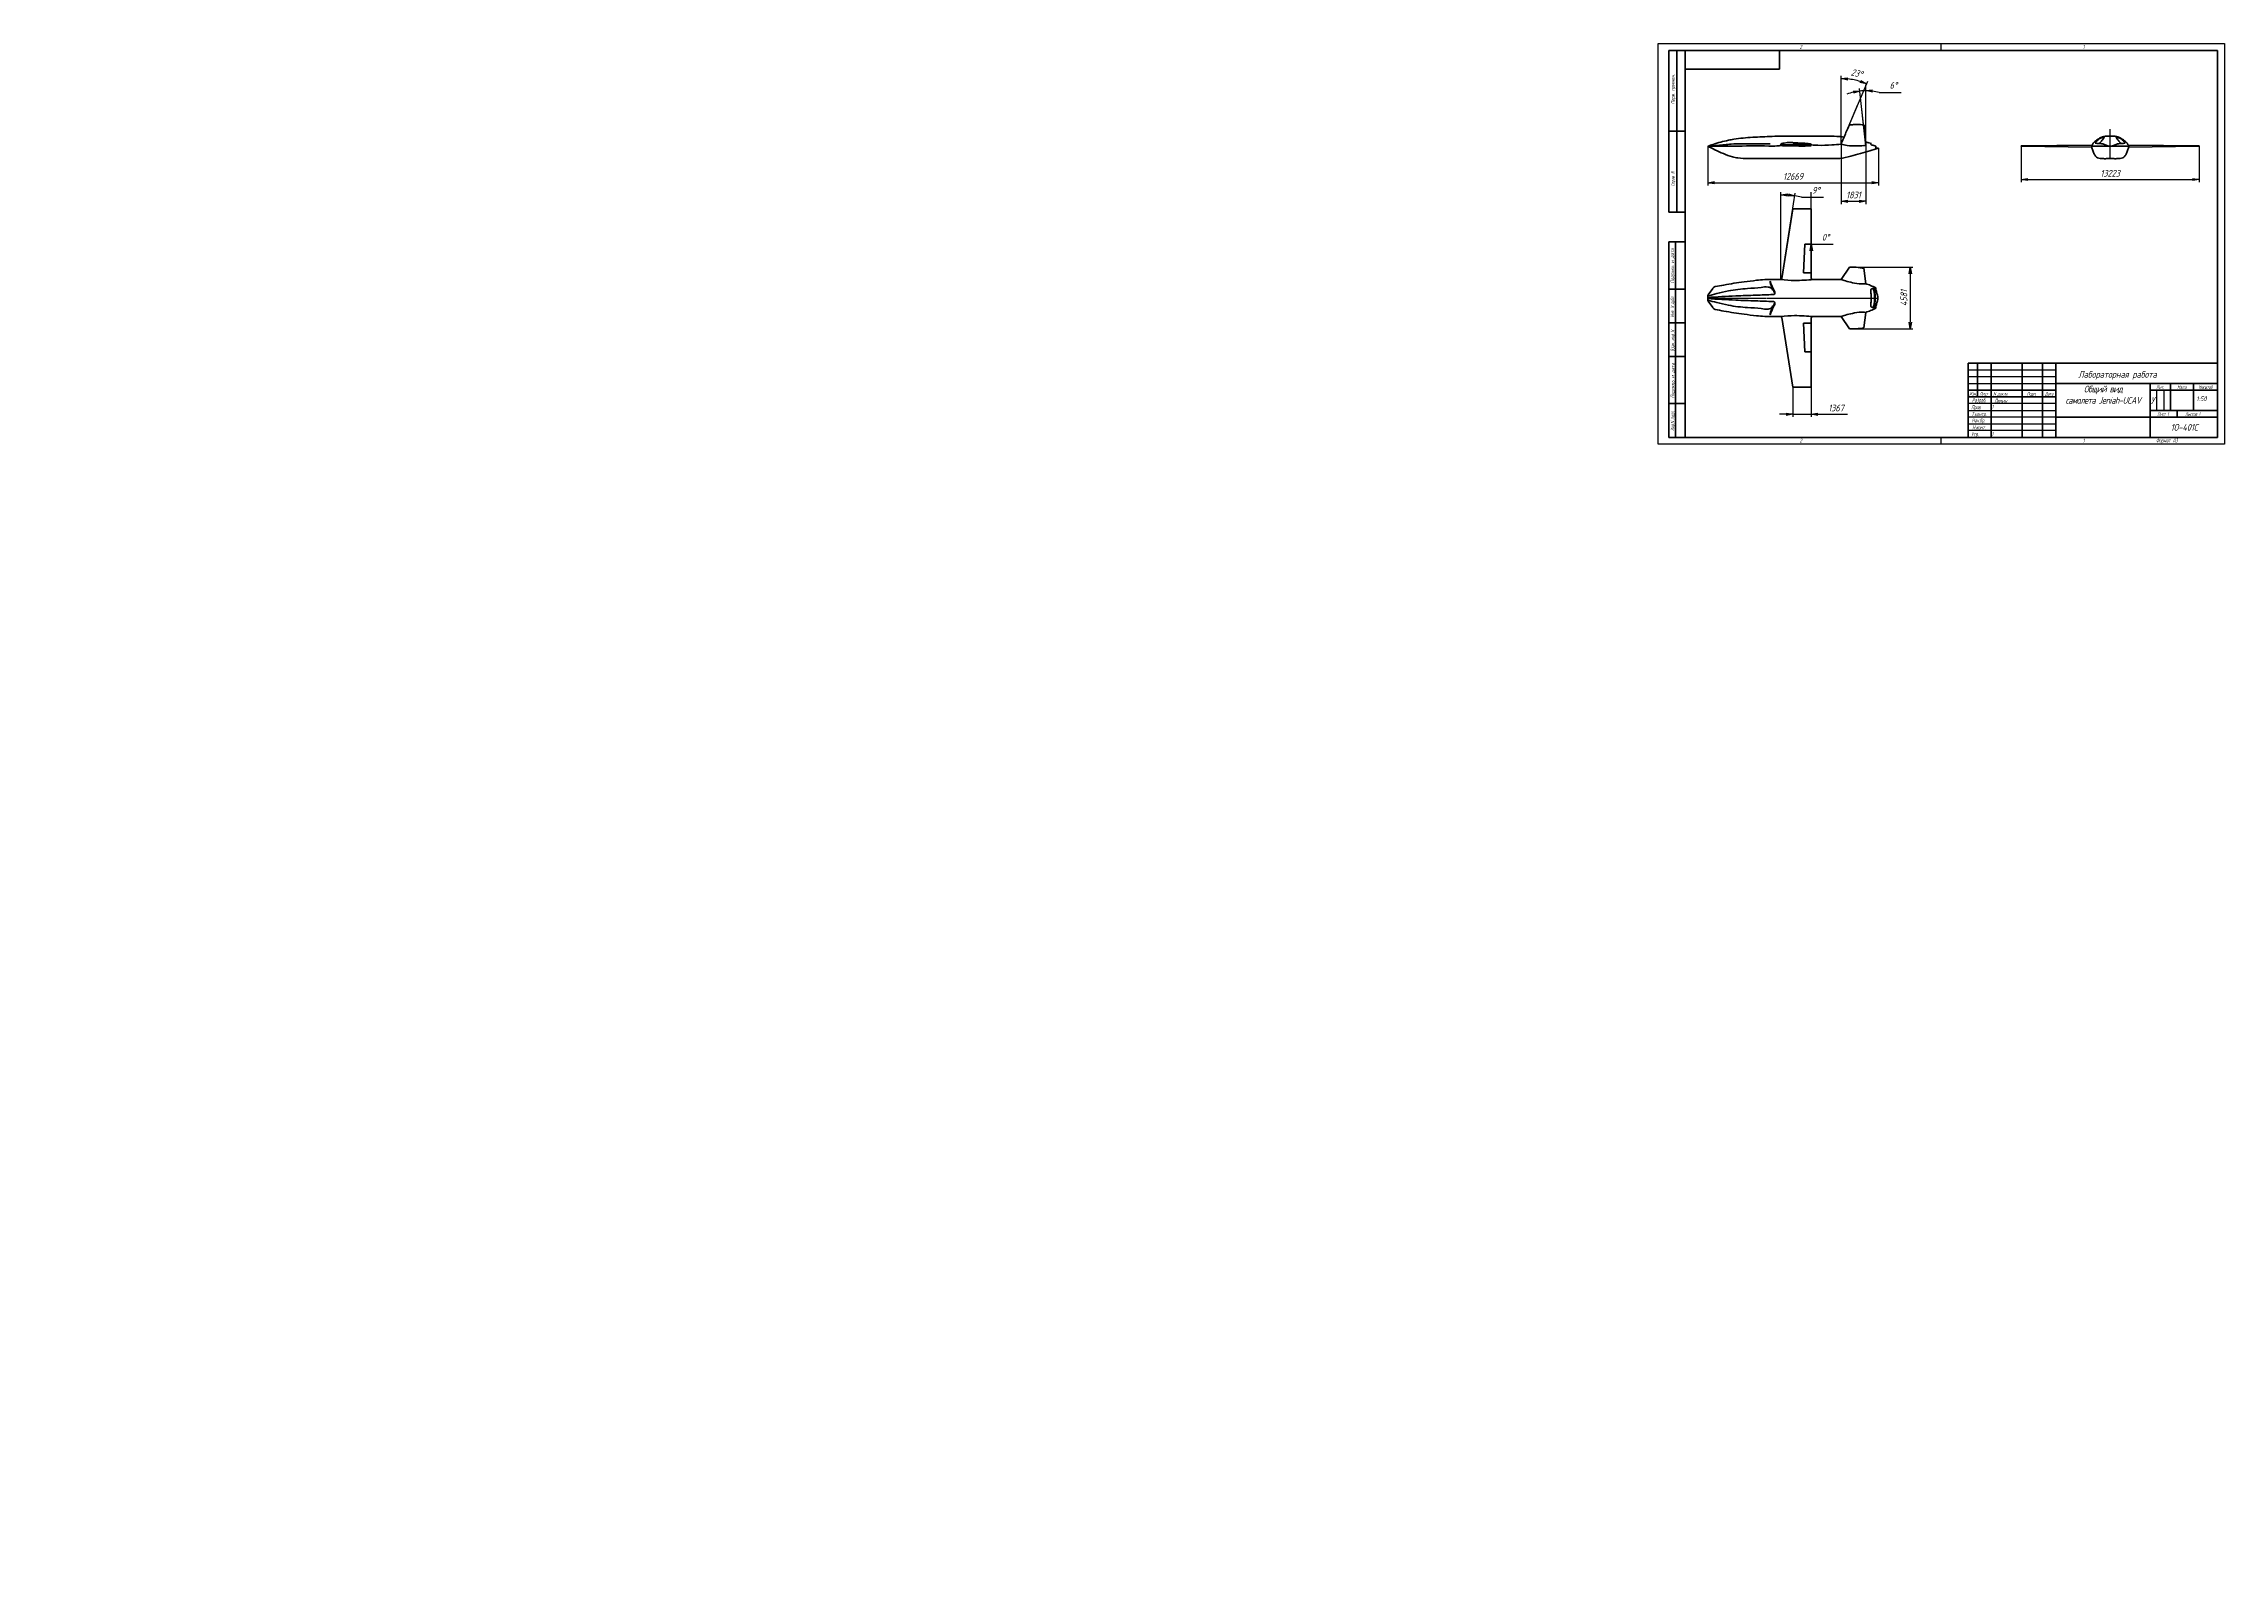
# Model space of a CAD drawing. Header units: millimetres. Extents: x 0 to 1932156, y -475559 to 1027176.
# Drawn here: x 4852 to 6470, y 30534 to 31673 of the extents above; entities that cross this region are included whole.
import ezdxf
from ezdxf.enums import TextEntityAlignment as Align

# ---------------------------------------------------------------- set-up
doc = ezdxf.new("R2010")
doc.units = ezdxf.units.MM
doc.linetypes.add('CENTER', pattern=[2, 1.25, -0.25, 0.25, -0.25])
for name, color, linetype, lineweight in [('_axes (Оси)', 6, 'CENTER', 30), ('_basic (Основной)', 4, 'Continuous', 60), ('_contour (Тонкий)', 7, 'Continuous', 30), ('_remote (Тонкий)', 9, 'Continuous', 30), ('_text (Надписи)', 2, 'Continuous', 30)]:
    doc.layers.add(name, color=color, linetype=linetype, lineweight=lineweight)
doc.styles.add('ESKD', font='eskd.shx', dxfattribs={"oblique": 15, "height": 5})
doc.dimstyles.new('ESKD', dxfattribs={"dimtxt": 5, "dimasz": 5, "dimexe": 2, "dimexo": 0, "dimgap": 2, "dimtad": 1, "dimtoh": 1, "dimzin": 12, "dimdsep": 46, "dimtxsty": 'ESKD', "dimblk1": 'OPEN', "dimblk2": 'OPEN', "dimsah": 1, "dimcen": 5, "dimclrd": 256, "dimclre": 256, "dimclrt": 2, "dimadec": 0, "dimazin": 0, "dimtfac": 1, "dimtmove": 0, "dimatfit": 3, "dimldrblk": 'OPEN', "dimfxl": 1, "dimtolj": 1, "dimtzin": 12, "dimlwd": -1, "dimlwe": -1, "dimarcsym": 0})

# ---------------------------------------------------------------- blocks, each defined once
blk = doc.blocks.new('_OPEN')
at = {"color": 0, "linetype": 'ByBlock'}
for p, q in [((-1, 0.17), (0, 0)), ((0, 0), (-1, -0.17)), ((0, 0), (-1, 0))]:
    blk.add_line(p, q, dxfattribs=at)
blk = doc.blocks.new('*D448')
at = {"layer": '_contour (Тонкий)', "transparency": 33554687}
for p, q in [((6086.6, 31596.9), (6086.6, 31567.8)), ((6213.3, 31595.4), (6213.3, 31567.8)), ((6091.6, 31569.8), (6208.3, 31569.8))]:
    blk.add_line(p, q, dxfattribs=at)
at = {"layer": 'Defpoints', "color": 0, "transparency": 33554687}
for p in [(6086.6, 31596.9), (6213.3, 31595.4), (6213.3, 31569.8)]:
    blk.add_point(p, dxfattribs=at)
at = {"layer": '_contour (Тонкий)', "transparency": 33554687, "xscale": 5, "yscale": 5, "zscale": 5, "rotation": 180}
blk.add_blockref('_OPEN', (6086.6, 31569.8), dxfattribs=at)
at = {"layer": '_contour (Тонкий)', "transparency": 33554687, "xscale": 5, "yscale": 5, "zscale": 5}
blk.add_blockref('_OPEN', (6213.3, 31569.8), dxfattribs=at)
at = {"layer": '_contour (Тонкий)', "color": 2, "transparency": 33554687, "insert": (6149.9, 31574.5), "char_height": 5, "attachment_point": 5, "style": 'ESKD'}
blk.add_mtext('\\A1;12669', dxfattribs=at)
blk = doc.blocks.new('*D454')
at = {"layer": '_contour (Тонкий)', "transparency": 33554687}
for p, q in [((6191.8, 31507.2), (6238.8, 31507.2)), ((6236.8, 31502.2), (6236.8, 31466.4)), ((6191.8, 31461.4), (6238.8, 31461.4))]:
    blk.add_line(p, q, dxfattribs=at)
at = {"layer": 'Defpoints', "color": 0, "transparency": 33554687}
for p in [(6191.8, 31507.2), (6191.8, 31461.4), (6236.8, 31461.4)]:
    blk.add_point(p, dxfattribs=at)
at = {"layer": '_contour (Тонкий)', "transparency": 33554687, "xscale": 5, "yscale": 5, "zscale": 5}
for p, rotation in [((6236.8, 31507.2), 90), ((6236.8, 31461.4), 270)]:
    blk.add_blockref('_OPEN', p, dxfattribs=dict(at, rotation=rotation))
at = {"layer": '_contour (Тонкий)', "color": 2, "transparency": 33554687, "insert": (6232.1, 31484.3), "char_height": 5, "attachment_point": 5, "rotation": 90, "style": 'ESKD'}
blk.add_mtext('\\A1;4581', dxfattribs=at)
blk = doc.blocks.new('*D457')
at = {"layer": '_contour (Тонкий)', "transparency": 33554687}
for p, q in [((6149.8, 31418.2), (6149.8, 31396.1)), ((6163.4, 31418.2), (6163.4, 31396.1)), ((6144.8, 31398.1), (6139.8, 31398.1)), ((6149.8, 31398.1), (6163.4, 31398.1)), ((6168.4, 31398.1), (6190.3, 31398.1))]:
    blk.add_line(p, q, dxfattribs=at)
at = {"layer": 'Defpoints', "color": 0, "transparency": 33554687}
for p in [(6149.8, 31418.2), (6163.4, 31418.2), (6163.4, 31398.1)]:
    blk.add_point(p, dxfattribs=at)
at = {"layer": '_contour (Тонкий)', "transparency": 33554687, "xscale": 5, "yscale": 5, "zscale": 5}
blk.add_blockref('_OPEN', (6149.8, 31398.1), dxfattribs=at)
at = {"layer": '_contour (Тонкий)', "transparency": 33554687, "xscale": 5, "yscale": 5, "zscale": 5, "rotation": 180}
blk.add_blockref('_OPEN', (6163.4, 31398.1), dxfattribs=at)
at = {"layer": '_contour (Тонкий)', "color": 2, "transparency": 33554687, "insert": (6181.8, 31402.7), "char_height": 5, "attachment_point": 5, "style": 'ESKD'}
blk.add_mtext('\\A1;1367', dxfattribs=at)
blk = doc.blocks.new('*D460')
at = {"layer": '_contour (Тонкий)', "transparency": 33554687}
for p, q in [((6185.5, 31598.4), (6185.5, 31554)), ((6203.9, 31597.3), (6203.9, 31554)), ((6190.5, 31556), (6198.9, 31556))]:
    blk.add_line(p, q, dxfattribs=at)
at = {"layer": 'Defpoints', "color": 0, "transparency": 33554687}
for p in [(6185.5, 31598.4), (6203.9, 31597.3), (6203.9, 31556)]:
    blk.add_point(p, dxfattribs=at)
at = {"layer": '_contour (Тонкий)', "transparency": 33554687, "xscale": 5, "yscale": 5, "zscale": 5, "rotation": 180}
blk.add_blockref('_OPEN', (6185.5, 31556), dxfattribs=at)
at = {"layer": '_contour (Тонкий)', "transparency": 33554687, "xscale": 5, "yscale": 5, "zscale": 5}
blk.add_blockref('_OPEN', (6203.9, 31556), dxfattribs=at)
at = {"layer": '_contour (Тонкий)', "color": 2, "transparency": 33554687, "insert": (6194.7, 31560.7), "char_height": 5, "attachment_point": 5, "style": 'ESKD'}
blk.add_mtext('\\A1;1831', dxfattribs=at)
blk = doc.blocks.new('*D462')
at = {"layer": '_contour (Тонкий)', "transparency": 33554687}
for p, q in [((6163.4, 31547.2), (6163.4, 31522.3)), ((6163.4, 31524.3), (6163.4, 31526.3)), ((6163.4, 31524.3), (6179.7, 31524.3))]:
    blk.add_line(p, q, dxfattribs=at)
for start, end in [(90.0016, 270.0008), (269.9992, 89.9984), (90, 90)]:
    blk.add_arc((6163.4, 31524.3), 0.00000000183, start, end, dxfattribs=at)
at = {"layer": '_contour (Тонкий)', "transparency": 33554687, "xscale": 5, "yscale": 5, "zscale": 5}
for rotation in [90.00040514235904, 89.99959485764096]:
    blk.add_blockref('_OPEN', (6163.4, 31524.3), dxfattribs=dict(at, rotation=rotation))
at = {"layer": '_contour (Тонкий)', "color": 2, "transparency": 33554687, "insert": (6174.1, 31529.4), "char_height": 5, "attachment_point": 5, "style": 'ESKD'}
blk.add_mtext('\\A1;0%%d', dxfattribs=at)
blk = doc.blocks.new('*D463')
at = {"layer": '_contour (Тонкий)', "transparency": 33554687}
for p, q in [((6140.9, 31497.9), (6140.9, 31562.8)), ((6141.6, 31498.8), (6151.6, 31562)), ((6156.2, 31559), (6172.6, 31559))]:
    blk.add_line(p, q, dxfattribs=at)
for start, end in [(85.3004, 85.6968), (76.6941, 80.9972)]:
    blk.add_arc((6140.9, 31494.2), 66.6, start, end, dxfattribs=at)
at = {"layer": '_contour (Тонкий)', "transparency": 33554687, "xscale": 5, "yscale": 5, "zscale": 5}
for p, rotation in [((6140.9, 31560.8), 177.8484128409554), ((6151.3, 31560), 353.1488367335483)]:
    blk.add_blockref('_OPEN', p, dxfattribs=dict(at, rotation=rotation))
at = {"layer": '_contour (Тонкий)', "color": 2, "transparency": 33554687, "insert": (6166.9, 31564.2), "char_height": 5, "attachment_point": 5, "style": 'ESKD'}
blk.add_mtext('\\A1;9%%d', dxfattribs=at)
blk = doc.blocks.new('*D468')
at = {"layer": '_contour (Тонкий)', "transparency": 33554687}
for p, q in [((6185.5, 31601.5), (6185.5, 31649)), ((6186.8, 31601.3), (6205.3, 31645))]:
    blk.add_line(p, q, dxfattribs=at)
blk.add_arc((6185.5, 31598.4), 48.6, 72.9261, 84.1028, dxfattribs=at)
at = {"layer": '_contour (Тонкий)', "transparency": 33554687, "xscale": 5, "yscale": 5, "zscale": 5}
for p, rotation in [((6185.5, 31647), 177.051391030874), ((6204.5, 31643.1), 339.9774989524597)]:
    blk.add_blockref('_OPEN', p, dxfattribs=dict(at, rotation=rotation))
at = {"layer": '_contour (Тонкий)', "color": 2, "transparency": 33554687, "insert": (6197.2, 31651), "char_height": 5, "attachment_point": 5, "rotation": 347.4613, "style": 'ESKD'}
blk.add_mtext('\\A1;23%%d', dxfattribs=at)
blk = doc.blocks.new('*D469')
at = {"layer": '_contour (Тонкий)', "transparency": 33554687}
for p, q in [((6203.6, 31599.4), (6199.3, 31639.8)), ((6203.9, 31599.4), (6203.9, 31640.1)), ((6213.8, 31636.8), (6230.1, 31636.8))]:
    blk.add_line(p, q, dxfattribs=at)
for start, end in [(90, 96.1516), (75.9235, 82.9617), (103.1898, 110.2281)]:
    blk.add_arc((6203.9, 31597.3), 40.7, start, end, dxfattribs=at)
at = {"layer": '_contour (Тонкий)', "transparency": 33554687, "xscale": 5, "yscale": 5, "zscale": 5}
for p, rotation in [((6199.5, 31637.8), 9.670716854473543), ((6203.9, 31638.1), 176.4808672765201)]:
    blk.add_blockref('_OPEN', p, dxfattribs=dict(at, rotation=rotation))
at = {"layer": '_contour (Тонкий)', "color": 2, "transparency": 33554687, "insert": (6224.4, 31642.1), "char_height": 5, "attachment_point": 5, "style": 'ESKD'}
blk.add_mtext('\\A1;6%%d', dxfattribs=at)
blk = doc.blocks.new('*D473')
at = {"layer": '_contour (Тонкий)', "transparency": 33554687}
for p, q in [((6319, 31596.8), (6319, 31570.2)), ((6451.2, 31596.8), (6451.2, 31570.2)), ((6324, 31572.2), (6446.2, 31572.2))]:
    blk.add_line(p, q, dxfattribs=at)
at = {"layer": 'Defpoints', "color": 0, "transparency": 33554687}
for p in [(6319, 31596.8), (6451.2, 31596.8), (6451.2, 31572.2)]:
    blk.add_point(p, dxfattribs=at)
at = {"layer": '_contour (Тонкий)', "transparency": 33554687, "xscale": 5, "yscale": 5, "zscale": 5, "rotation": 180}
blk.add_blockref('_OPEN', (6319, 31572.2), dxfattribs=at)
at = {"layer": '_contour (Тонкий)', "transparency": 33554687, "xscale": 5, "yscale": 5, "zscale": 5}
blk.add_blockref('_OPEN', (6451.2, 31572.2), dxfattribs=at)
at = {"layer": '_contour (Тонкий)', "color": 2, "transparency": 33554687, "insert": (6385.1, 31576.8), "char_height": 5, "attachment_point": 5, "style": 'ESKD'}
blk.add_mtext('\\A1;13223', dxfattribs=at)

msp = doc.modelspace()

# ---------------------------------------------------------------- linework, layer by layer
at = {"layer": '_axes (Оси)', "transparency": 33554687}
for p, q in [((6385.121, 31587.72), (6385.121, 31609.51)), ((6385.121, 31587.72), (6385.121, 31609.51)), ((6086.588, 31484.279), (6212.897, 31484.279)), ((6086.588, 31484.279), (6212.897, 31484.279))]:
    msp.add_line(p, q, dxfattribs=at)
at = {"layer": '_basic (Основной)', "transparency": 33554687}
for p, q in [((6057.824, 31667.965), (6069.824, 31667.965)), ((6057.824, 31547.965), (6057.824, 31667.965)), ((6063.824, 31667.965), (6063.824, 31547.965)), ((6069.824, 31380.965), (6069.824, 31667.965)), ((6069.824, 31667.965), (6464.824, 31667.965)), ((6069.824, 31653.965), (6139.824, 31653.965)), ((6139.824, 31653.965), (6139.824, 31667.965)), ((6464.824, 31667.965), (6464.824, 31380.965)), ((6057.824, 31607.965), (6069.824, 31607.965)), ((6149.872, 31597.892), (6140.772, 31598.123)), ((6211.408, 31596.967), (6211.408, 31595.401)), ((6211.408, 31595.401), (6213.279, 31595.401)), ((6371.671, 31597.776), (6319.004, 31597.062)), ((6319.004, 31597.062), (6319.007, 31596.824)), ((6371.535, 31596.11), (6319.004, 31596.824)), ((6398.572, 31597.776), (6451.239, 31597.062)), ((6398.708, 31596.11), (6451.239, 31596.824)), ((6451.239, 31597.062), (6451.236, 31596.824)), ((6057.824, 31547.965), (6069.824, 31547.965)), ((6141.584, 31498.788), (6149.761, 31550.397)), ((6149.761, 31550.397), (6163.429, 31550.397)), ((6163.429, 31550.397), (6163.331, 31499.275)), ((6069.824, 31525.965), (6057.824, 31525.965)), ((6057.824, 31380.965), (6057.824, 31525.965)), ((6062.824, 31525.965), (6062.824, 31380.965)), ((6157.68, 31503.025), (6158.646, 31524.287)), ((6158.646, 31524.287), (6163.379, 31524.278)), ((6163.338, 31503.025), (6157.68, 31503.025)), ((6164.953, 31498.04), (6185.545, 31498.04)), ((6185.545, 31498.04), (6191.823, 31507.186)), ((6202.521, 31506.324), (6203.818, 31494.906)), ((6057.824, 31490.965), (6069.824, 31490.965)), ((6086.964, 31486.625), (6090.293, 31491.415)), ((6086.964, 31481.933), (6090.293, 31477.143)), ((6069.824, 31465.965), (6057.824, 31465.965)), ((6141.584, 31469.77), (6149.761, 31418.161)), ((6163.338, 31465.533), (6157.68, 31465.533)), ((6157.68, 31465.533), (6158.646, 31444.271)), ((6163.429, 31418.161), (6163.331, 31469.283)), ((6164.953, 31470.518), (6185.545, 31470.518)), ((6185.545, 31470.518), (6191.823, 31461.372)), ((6202.521, 31462.234), (6203.818, 31473.652)), ((6158.646, 31444.271), (6163.379, 31444.28)), ((6057.824, 31440.965), (6069.824, 31440.965)), ((6344.824, 31380.965), (6344.824, 31435.965)), ((6149.761, 31418.161), (6163.429, 31418.161)), ((6069.824, 31405.965), (6057.824, 31405.965)), ((6057.824, 31380.965), (6069.824, 31380.965)), ((6464.824, 31380.965), (6069.824, 31380.965))]:
    msp.add_line(p, q, dxfattribs=at)
at = {"layer": '_basic (Основной)', "linetype": 'Continuous', "transparency": 33554687}
for p, q in [((6279.824, 31435.965), (6464.824, 31435.965)), ((6279.824, 31380.965), (6279.824, 31435.965)), ((6286.824, 31410.965), (6286.824, 31435.965)), ((6296.824, 31435.965), (6296.824, 31380.965)), ((6319.824, 31380.965), (6319.824, 31435.965)), ((6334.824, 31435.965), (6334.824, 31380.965)), ((6344.824, 31415.965), (6279.824, 31415.965)), ((6464.824, 31420.965), (6344.824, 31420.965)), ((6414.824, 31420.965), (6414.824, 31380.965)), ((6414.824, 31415.965), (6464.824, 31415.965)), ((6429.824, 31420.965), (6429.824, 31400.965)), ((6446.824, 31400.965), (6446.824, 31420.965)), ((6279.824, 31410.965), (6344.824, 31410.965)), ((6344.824, 31395.965), (6464.824, 31395.965)), ((6464.824, 31400.965), (6414.824, 31400.965)), ((6434.824, 31395.965), (6434.824, 31400.965))]:
    msp.add_line(p, q, dxfattribs=at)
at = {"layer": '_basic (Основной)', "transparency": 33554687}
for points, start_tangent, end_tangent in [([(6185.548, 31598.394), (6186.813, 31601.627), (6187.733, 31603.548), (6189.173, 31606.927), (6190.973, 31611.157), (6191.606, 31612.324)], (0.00454115, 0.01255472), (0.00648884, 0.01165663)), ([(6191.606, 31612.324), (6191.735, 31612.498), (6192.064, 31612.678), (6192.49, 31612.756), (6193.245, 31612.816)], (0.00725859, 0.01139017), (0.01332979, 0.0008556)), ([(6193.245, 31612.816), (6196.287, 31612.894), (6201.195, 31612.817), (6202.192, 31612.756)], (0.01332615, 0.0004088), (0.01330582, -0.00086117)), ([(6202.192, 31612.756), (6202.28, 31612.744), (6202.42, 31612.681), (6202.555, 31612.442), (6202.616, 31612.061), (6203.257, 31605.771)], (0.01326207, -0.00118487), (0.00137856, -0.01332769)), ([(6203.257, 31605.771), (6203.532, 31602.089), (6203.855, 31597.325)], (0.00101506, -0.01329473), (0.000875, -0.01330471)), ([(6086.588, 31596.927), (6090.578, 31598.24), (6101.968, 31601.306), (6105.957, 31602.06), (6112.842, 31602.911), (6127.082, 31603.862), (6141.858, 31604.326), (6166.34, 31604.374), (6182.429, 31604.204), (6185.665, 31603.888), (6187.733, 31603.548)], (0.01264514, 0.00422506), (0.01313451, -0.00231947)), ([(6086.588, 31596.927), (6091.106, 31596.846), (6105.545, 31596.87), (6132.014, 31597.023), (6137.86, 31597.048), (6141.322, 31597.51)], (0.01333049, -0.00026583), (0.01319396, 0.00209028)), ([(6086.588, 31596.927), (6091.945, 31594.239), (6098.248, 31591.394), (6104.917, 31588.955), (6109.066, 31588.183), (6116.752, 31587.736), (6135.271, 31587.733), (6169.608, 31587.731), (6184.584, 31587.649)], (0.01186997, -0.00608536), (0.01333285, -0.00007741)), ([(6087.085, 31596.918), (6093.999, 31597.465), (6104.044, 31598.468), (6111.91, 31598.665), (6120.602, 31598.715), (6131.119, 31598.715), (6133.045, 31598.687)], (0.01330113, 0.00093118), (0.01333162, -0.00021447)), ([(6141.322, 31597.51), (6140.966, 31597.698), (6140.774, 31598.161), (6141.077, 31598.584), (6141.901, 31598.881)], (-0.0126543, 0.00475259), (0.01313563, 0.00271239)), ([(6141.322, 31597.51), (6142.307, 31597.254), (6144.923, 31597.049), (6149.512, 31597.049), (6158.589, 31597.023), (6162.076, 31597.126), (6163.281, 31597.433), (6163.564, 31597.792)], (0.01284829, -0.00366291), (0.00758799, 0.01144142)), ([(6141.901, 31598.881), (6143.379, 31599.223), (6151.943, 31599.408), (6158.279, 31599.027), (6162.178, 31598.746), (6163.184, 31598.5), (6163.513, 31598.2), (6163.564, 31597.792)], (0.01295902, 0.0032166), (-0.00030507, -0.01407924)), ([(6149.872, 31597.892), (6149.896, 31598.154), (6150.383, 31598.294), (6151.31, 31598.324), (6153.977, 31598.375), (6157.617, 31598.396), (6161.135, 31598.199), (6163.564, 31597.792)], (-0.00086625, 0.01491231), (0.01310681, -0.00248154)), ([(6149.872, 31597.892), (6149.907, 31597.753), (6150.083, 31597.676), (6150.798, 31597.61), (6152.348, 31597.588), (6155.857, 31597.577), (6158.98, 31597.588), (6161.949, 31597.643), (6163.564, 31597.792)], (0.00126926, -0.01451477), (0.01326782, 0.00140417)), ([(6163.564, 31597.792), (6168.378, 31597.553), (6178.741, 31597.799), (6185.548, 31598.394)], (0.01331226, -0.00078782), (0.0132714, 0.00127369)), ([(6213.279, 31595.401), (6206.837, 31593.463), (6192.766, 31589.602), (6184.584, 31587.649)], (-0.01275847, -0.00387191), (-0.01298525, -0.00302964)), ([(6185.548, 31598.394), (6189.925, 31597.45), (6197.772, 31597.177), (6203.855, 31597.325)], (0.01297541, -0.00323628), (0.01330803, 0.00033626)), ([(6203.677, 31600.004), (6206.018, 31599.411), (6207.979, 31598.84)], (0.01295762, -0.0031547), (0.01277453, -0.00382752)), ([(6207.979, 31598.84), (6207.713, 31598.668), (6207.609, 31598.399), (6207.756, 31598.087), (6208.429, 31597.775), (6211.408, 31596.967)], (-0.01234102, -0.00584644), (0.01261658, -0.00350405)), ([(6373.05, 31599.693), (6372.614, 31599.194), (6371.909, 31598.142), (6371.642, 31597.705), (6371.52, 31597.45), (6371.436, 31597.241), (6371.417, 31597.171), (6371.408, 31597.018)], (-0.00904391, -0.00983243), (-0.00000592, -0.01343331)), ([(6385.121, 31587.72), (6383.072, 31587.663), (6380.109, 31587.644), (6377.674, 31587.833), (6375.617, 31588.38), (6374.258, 31589.511), (6373.106, 31591.643), (6371.936, 31594.34), (6371.408, 31597.018)], (-0.01332267, -0.00037947), (-0.00187286, 0.01331284)), ([(6385.121, 31596.927), (6371.408, 31597.018)], (-0.01333304, 0.00008839), (-0.01333304, 0.00008839)), ([(6385.121, 31604.349), (6382.915, 31604.396), (6381.338, 31604.314), (6379.507, 31603.805), (6377.145, 31602.741), (6375.272, 31601.546), (6373.607, 31600.237), (6373.05, 31599.693)], (-0.01330777, 0.00038649), (-0.0094102, -0.00945857)), ([(6374.058, 31599.017), (6374.492, 31599.766), (6376.07, 31601.539), (6377.943, 31602.82), (6381.039, 31603.983)], (0.00643511, 0.01169603), (0.01283116, 0.00395453)), ([(6384.057, 31596.934), (6381.355, 31597.972), (6379.048, 31598.741), (6377.174, 31598.977), (6376.208, 31598.997), (6374.058, 31599.017)], (-0.0124356, 0.00476222), (-0.01333499, 0.00012344)), ([(6381.039, 31603.983), (6380.507, 31603.076), (6379.414, 31601.526), (6377.746, 31599.549), (6377.195, 31598.976)], (-0.00660456, -0.01158995), (-0.00931081, -0.00954632)), ([(6385.121, 31604.349), (6387.328, 31604.396), (6388.905, 31604.314), (6390.736, 31603.805), (6393.098, 31602.741), (6394.97, 31601.546), (6396.636, 31600.237), (6397.193, 31599.693)], (0.01330777, 0.00038649), (0.0094102, -0.00945857)), ([(6385.121, 31587.72), (6387.171, 31587.663), (6390.134, 31587.644), (6392.569, 31587.833), (6394.626, 31588.38), (6395.985, 31589.511), (6397.137, 31591.643), (6398.307, 31594.34), (6398.835, 31597.018)], (0.01332267, -0.00037947), (0.00187286, 0.01331284)), ([(6385.121, 31596.927), (6398.835, 31597.018)], (0.01333304, 0.00008839), (0.01333304, 0.00008839)), ([(6386.186, 31596.934), (6388.888, 31597.972), (6391.195, 31598.741), (6393.069, 31598.977), (6394.035, 31598.997), (6396.185, 31599.017)], (0.0124356, 0.00476222), (0.01333499, 0.00012344)), ([(6396.185, 31599.017), (6395.751, 31599.766), (6394.173, 31601.539), (6392.3, 31602.82), (6389.204, 31603.983)], (-0.00643511, 0.01169603), (-0.01283116, 0.00395453)), ([(6389.204, 31603.983), (6389.736, 31603.076), (6390.829, 31601.526), (6392.497, 31599.549), (6393.048, 31598.976)], (0.00660456, -0.01158995), (0.00931081, -0.00954632)), ([(6397.193, 31599.693), (6397.629, 31599.194), (6398.334, 31598.142), (6398.601, 31597.705), (6398.723, 31597.45), (6398.807, 31597.241), (6398.826, 31597.171), (6398.835, 31597.018)], (0.00904391, -0.00983243), (0.00000592, -0.01343331)), ([(6086.619, 31485.793), (6093.458, 31487.634), (6101.942, 31489.589), (6116.215, 31491.341), (6126.209, 31492.161), (6131.349, 31492.456), (6133.192, 31491.956), (6134.101, 31491.683)], (0.01285909, 0.00352549), (0.01276632, -0.00378124)), ([(6090.293, 31491.415), (6090.65, 31491.882), (6091.215, 31492.36), (6092.197, 31492.778)], (0.00770578, 0.01089655), (0.01274802, 0.00431816)), ([(6092.197, 31492.778), (6098.563, 31493.945), (6113.574, 31496.277), (6122.846, 31497.412), (6128.879, 31497.916), (6137.867, 31498.011), (6140.863, 31497.948)], (0.01310687, 0.00244789), (0.01332847, -0.0003012)), ([(6135.08, 31486.869), (6135.674, 31486.901), (6136.24, 31487.236), (6136.372, 31487.986), (6136.275, 31488.993), (6135.483, 31490.745), (6132.91, 31496.692)], (0.01325084, -0.00044157), (-0.004682, 0.01237514)), ([(6134.101, 31491.683), (6133.829, 31492.891), (6133.101, 31495.164), (6132.91, 31496.692)], (-0.00258084, 0.01309555), (-0.00105119, 0.01336791)), ([(6140.863, 31497.948), (6141.141, 31498.058), (6141.584, 31498.788)], (0.01310218, 0.00408088), (0.0048894, 0.01379755)), ([(6140.863, 31497.948), (6151.103, 31497.334), (6164.953, 31498.04)], (0.01330804, -0.00111191), (0.01331792, 0.00110362)), ([(6163.331, 31499.275), (6163.363, 31498.811), (6163.713, 31498.326), (6164.397, 31498.104), (6164.953, 31498.04)], (-0.00042319, -0.01354292), (0.01317815, -0.00130637)), ([(6185.545, 31498.04), (6188.714, 31496.97), (6193.984, 31495.664), (6200.498, 31494.695), (6203.818, 31494.906)], (0.01257895, -0.00446932), (0.01332017, 0.00131866)), ([(6191.823, 31507.186), (6196.71, 31507.083), (6202.521, 31506.324)], (0.01335528, 0.0000493), (0.01319114, -0.00212196)), ([(6203.818, 31494.906), (6207.371, 31493.634), (6211.272, 31491.746)], (0.01268073, -0.00419018), (0.01185496, -0.0061582)), ([(6086.588, 31484.279), (6086.588, 31485.115), (6086.588, 31485.606), (6086.964, 31486.625)], (0.00023305, 0.0132917), (0.00625269, 0.01221643)), ([(6086.588, 31484.279), (6086.588, 31483.443), (6086.588, 31482.952), (6086.964, 31481.933)], (0.00023305, -0.0132917), (0.00625269, -0.01221643)), ([(6135.08, 31486.869), (6122.206, 31486.415), (6107.459, 31485.849), (6086.593, 31484.702)], (-0.01332494, -0.00046991), (-0.01331021, -0.00079591)), ([(6135.08, 31481.689), (6122.206, 31482.143), (6107.459, 31482.709), (6086.593, 31483.856)], (-0.01332494, 0.00046991), (-0.01331021, 0.00079591)), ([(6086.619, 31482.765), (6093.458, 31480.924), (6101.942, 31478.969), (6116.215, 31477.217), (6126.209, 31476.397), (6131.349, 31476.102), (6133.192, 31476.602), (6134.101, 31476.875)], (0.01285909, -0.00352549), (0.01276632, 0.00378124)), ([(6090.293, 31477.143), (6090.65, 31476.676), (6091.215, 31476.198), (6092.197, 31475.78)], (0.00770578, -0.01089655), (0.01274802, -0.00431816)), ([(6092.197, 31475.78), (6098.563, 31474.613), (6113.574, 31472.281), (6122.846, 31471.146), (6128.879, 31470.642), (6137.867, 31470.547), (6140.863, 31470.61)], (0.01310687, -0.00244789), (0.01332847, 0.0003012)), ([(6135.08, 31481.689), (6135.674, 31481.657), (6136.24, 31481.322), (6136.372, 31480.572), (6136.275, 31479.565), (6135.483, 31477.813), (6132.91, 31471.866)], (0.01325084, 0.00044157), (-0.004682, -0.01237514)), ([(6134.101, 31476.875), (6133.829, 31475.667), (6133.101, 31473.394), (6132.91, 31471.866)], (-0.00258084, -0.01309555), (-0.00105119, -0.01336791)), ([(6136.359, 31487.576), (6135.967, 31488.706), (6135.034, 31490.07), (6134.352, 31490.797), (6134.101, 31491.683)], (-0.00387469, 0.01280462), (-0.00219022, 0.01366369)), ([(6136.359, 31480.982), (6135.967, 31479.852), (6135.034, 31478.488), (6134.352, 31477.761), (6134.101, 31476.875)], (-0.00387469, -0.01280462), (-0.00219022, -0.01366369)), ([(6203.818, 31473.652), (6207.371, 31474.924), (6211.272, 31476.812)], (0.01268073, 0.00419018), (0.01185496, 0.0061582)), ([(6207.926, 31484.279), (6207.81, 31487.159), (6207.577, 31489.997), (6207.926, 31490.788), (6208.834, 31491.254), (6209.37, 31491.37), (6211.272, 31491.746)], (0.00015945, 0.01335178), (0.01313139, 0.00261015)), ([(6207.926, 31484.279), (6207.81, 31481.399), (6207.577, 31478.561), (6207.926, 31477.769), (6208.834, 31477.304), (6209.37, 31477.188), (6211.272, 31476.812)], (0.00015945, -0.01335178), (0.01313139, -0.00261015)), ([(6210.278, 31484.279), (6210.278, 31485.949), (6210.068, 31488.438), (6209.489, 31491.394)], (0.00016987, 0.01333359), (-0.00289012, 0.01302932)), ([(6210.278, 31484.279), (6210.278, 31482.609), (6210.068, 31480.12), (6209.489, 31477.164)], (0.00016987, -0.01333359), (-0.00289012, -0.01302932)), ([(6210.743, 31484.279), (6210.697, 31486.647), (6210.464, 31489.067), (6209.986, 31491.491)], (-0.00008012, 0.01333375), (-0.00286299, 0.01303371)), ([(6210.743, 31484.279), (6210.697, 31481.911), (6210.464, 31479.491), (6209.986, 31477.067)], (-0.00008012, -0.01333375), (-0.00286299, -0.01303371)), ([(6211.272, 31491.746), (6211.277, 31490.757), (6211.709, 31489.074), (6212.49, 31486.46), (6212.778, 31485.393), (6212.897, 31484.597), (6212.897, 31484.279)], (-0.00053726, -0.01340818), (-0.00025438, -0.01334602)), ([(6211.272, 31476.812), (6211.277, 31477.801), (6211.709, 31479.484), (6212.49, 31482.097), (6212.778, 31483.165), (6212.897, 31483.961), (6212.897, 31484.279)], (-0.00053726, 0.01340818), (-0.00025438, 0.01334602)), ([(6140.863, 31470.61), (6151.103, 31471.224), (6164.953, 31470.518)], (0.01330804, 0.00111191), (0.01331792, -0.00110362)), ([(6140.863, 31470.61), (6141.141, 31470.5), (6141.584, 31469.77)], (0.01310218, -0.00408088), (0.0048894, -0.01379755)), ([(6163.331, 31469.283), (6163.363, 31469.747), (6163.713, 31470.231), (6164.397, 31470.454), (6164.953, 31470.518)], (-0.00042319, 0.01354292), (0.01317815, 0.00130637)), ([(6185.545, 31470.518), (6188.714, 31471.588), (6193.984, 31472.894), (6200.498, 31473.863), (6203.818, 31473.652)], (0.01257895, 0.00446932), (0.01332017, -0.00131866)), ([(6191.823, 31461.372), (6196.71, 31461.475), (6202.521, 31462.234)], (0.01335528, -0.0000493), (0.01319114, 0.00212196))]:
    msp.add_spline(points, degree=3, dxfattribs=dict(at, start_tangent=start_tangent, end_tangent=end_tangent))
at = {"layer": '_contour (Тонкий)', "transparency": 33554687}
for p, q in [((6049.824, 31375.965), (6049.824, 31672.965)), ((6049.824, 31672.965), (6469.824, 31672.965)), ((6259.824, 31667.965), (6259.824, 31672.965)), ((6469.824, 31672.965), (6469.824, 31375.965)), ((6185.548, 31598.394), (6185.548, 31640.911)), ((6203.855, 31597.325), (6203.855, 31642.487)), ((6185.548, 31598.394), (6198.062, 31627.917)), ((6203.855, 31597.325), (6200.947, 31624.301)), ((6163.379, 31524.278), (6163.379, 31562.907)), ((6140.863, 31497.948), (6140.863, 31554.766)), ((6163.331, 31499.275), (6163.379, 31524.278)), ((6259.824, 31375.965), (6259.824, 31380.965)), ((6469.824, 31375.965), (6049.824, 31375.965))]:
    msp.add_line(p, q, dxfattribs=at)
at = {"layer": '_remote (Тонкий)', "linetype": 'Continuous', "transparency": 33554687}
for p, q in [((6279.824, 31430.965), (6344.824, 31430.965)), ((6344.824, 31425.965), (6279.824, 31425.965)), ((6279.824, 31420.965), (6344.824, 31420.965)), ((6344.824, 31405.965), (6279.824, 31405.965)), ((6279.824, 31400.965), (6344.824, 31400.965)), ((6344.824, 31395.965), (6279.824, 31395.965)), ((6279.824, 31390.965), (6344.824, 31390.965)), ((6344.824, 31385.965), (6279.824, 31385.965))]:
    msp.add_line(p, q, dxfattribs=at)
at = {"layer": '_remote (Тонкий)', "transparency": 33554687}
for p, q in [((6419.824, 31400.965), (6419.824, 31415.965)), ((6424.824, 31415.965), (6424.824, 31400.965))]:
    msp.add_line(p, q, dxfattribs=at)

# ---------------------------------------------------------------- texts
at = {"layer": '_basic (Основной)', "color": 30, "transparency": 33554687, "style": 'ESKD', "oblique": 15}
msp.add_text('Лабораторная работа', height=5, dxfattribs=at).set_placement((6361.45, 31425.179))
at = {"layer": '_contour (Тонкий)', "color": 2, "transparency": 33554687, "insert": (6344.824, 31419.289), "char_height": 5, "attachment_point": 1, "style": 'ESKD'}
msp.add_mtext_dynamic_manual_height_columns('\\pxqc;{\\T0.9;Общий вид\\Pсамолета Jeniah-UCAV}', width=70.09073, gutter_width=12.5, heights=[25.222], dxfattribs=at)
at = {"layer": '_text (Надписи)', "transparency": 33554687, "style": 'ESKD', "oblique": 15, "width": 0.8}
for s, height, p in [('2', 3, (6154.824, 31668.965)), ('1', 3, (6364.824, 31668.965)), ('N докум.', 2.6, (6298.457, 31411.952)), ('1', 3, (6297.194, 31401.911)), ('Ляпин', 3, (6299.224, 31406.568)), ('2', 3, (6154.824, 31376.965)), ('1', 3, (6297.194, 31381.843)), ('1', 3, (6364.824, 31376.965)), ('Формат А3', 3, (6419.136, 31377.208))]:
    msp.add_text(s, height=height, dxfattribs=at).set_placement(p)
at = {"layer": '_text (Надписи)', "transparency": 33554687, "style": 'ESKD', "oblique": 15}
for s, p in [('Перв. примен.', (6062.029, 31639.16)), ('Подпись и дата', (6061.698, 31508.113)), ('Подпись и дата', (6061.831, 31423.004))]:
    msp.add_text(s, height=2.6, rotation=90, dxfattribs=at).set_placement(p, align=Align.CENTER)
at = {"layer": '_text (Надписи)', "transparency": 33554687, "style": 'ESKD', "oblique": 15, "width": 0.8}
for s, p in [('Справ. N', (6062.026, 31572.656)), ('Инв. N дубл.', (6061.692, 31477.86)), ('Взам. инв N', (6061.817, 31452.543)), ('Инв.N подл.', (6061.809, 31393.261))]:
    msp.add_text(s, height=2.6, rotation=90, dxfattribs=at).set_placement(p, align=Align.CENTER)
for s, height, p in [('Изм.', 2.6, (6283.324, 31411.965)), ('Лист', 2.6, (6291.324, 31411.965)), ('Подп.', 2.6, (6326.824, 31411.965)), ('Дата', 2.6, (6339.824, 31411.965)), ('Лит.', 2.6, (6422.114, 31416.922)), ('Масса', 2.6, (6438.337, 31416.922)), ('Масштаб', 2.6, (6455.835, 31416.922)), ('Пров.', 3, (6285.824, 31401.823)), ('Hач.бр.', 3, (6287.324, 31392.037)), ('Разраб.', 3, (6287.824, 31406.965)), ('Т.контр.', 3, (6287.824, 31396.68)), ('Лист 1', 2.6, (6424.311, 31396.893)), ('Листов 1', 2.6, (6446.285, 31396.893)), ('Утв.', 3, (6284.824, 31381.751)), ('H.конт.', 3, (6287.824, 31386.894))]:
    msp.add_text(s, height=height, dxfattribs=at).set_placement(p, align=Align.CENTER)
at = {"layer": '_text (Надписи)', "transparency": 33554687, "attachment_point": 1, "style": 'ESKD'}
for s, heights, insert, char_height in [('1:50', [3.5], (6448.98, 31411.308), 3.5), ('У', [0], (6415.252, 31410.851), 5)]:
    msp.add_mtext_dynamic_manual_height_columns(s, width=10.69599, gutter_width=25, heights=heights, dxfattribs=dict(at, insert=insert, char_height=char_height))
at = {"layer": '_text (Надписи)', "transparency": 33554687, "insert": (6414.824, 31390.883), "char_height": 5, "width": 50.53786, "attachment_point": 1, "line_spacing_factor": 0.857143, "style": 'ESKD'}
msp.add_mtext('\\pxqc;1О-401С', dxfattribs=at)

# ---------------------------------------------------------------- dimensions: what is measured, and where the dimension line sits
at = {"layer": '_contour (Тонкий)', "transparency": 33554687}
dim = msp.add_angular_dim_3p(base=(6192.024, 31646.561), center=(6185.548, 31598.394), p1=(6186.77, 31601.276), p2=(6185.548, 31601.525), dimstyle='ESKD', dxfattribs=at)
dim.commit()
dim.dimension.update_dxf_attribs({"geometry": '*D468', "text_midpoint": (6196.099, 31645.835), "dimtype": 165})
for base, center, p1, p2, picture, middle in [((6200.942, 31637.95), (6203.855, 31597.325), (6203.855, 31599.362), (6203.637, 31599.35), '*D469', (6224.443, 31642.101)), ((6144.349, 31560.738), (6140.863, 31494.24), (6141.584, 31498.788), (6140.863, 31497.948), '*D463', (6166.871, 31564.208)), ((6163.378973606, 31524.277595178), (6163.378973606, 31524.277595176), (6163.378973606, 31547.217223193), (6163.378973606, 31524.277595176), '*D462', (6174.060812718, 31529.44426185))]:
    dim = msp.add_angular_dim_3p(base=base, center=center, p1=p1, p2=p2, dimstyle='ESKD', dxfattribs=at)
    dim.commit()
    dim.dimension.update_dxf_attribs({"geometry": picture, "text_midpoint": middle})
for base, p1, p2, text, picture, middle in [((6213.279, 31569.838), (6086.588, 31596.927), (6213.279, 31595.401), '12669', '*D448', (6149.934, 31574.546)), ((6203.855, 31555.969), (6185.548, 31598.394), (6203.855, 31597.325), '1831', '*D460', (6194.702, 31560.677)), ((6451.236, 31572.189), (6319.004, 31596.824), (6451.236, 31596.824), '13223', '*D473', (6385.12, 31576.819)), ((6163.429, 31398.08), (6149.761, 31418.161), (6163.429, 31418.161), '1367', '*D457', (6181.849, 31402.71))]:
    dim = msp.add_linear_dim(base=base, p1=p1, p2=p2, text=text, dimstyle='ESKD', dxfattribs=at)
    dim.commit()
    dim.dimension.update_dxf_attribs({"geometry": picture, "text_midpoint": middle})
dim = msp.add_linear_dim(base=(6236.823, 31461.372), p1=(6191.823, 31507.186), p2=(6191.823, 31461.372), angle=90, text='4581', dimstyle='ESKD', dxfattribs=at)
dim.commit()
dim.dimension.update_dxf_attribs({"geometry": '*D454', "text_midpoint": (6232.142, 31484.279)})

doc.saveas('drawing.dxf')
